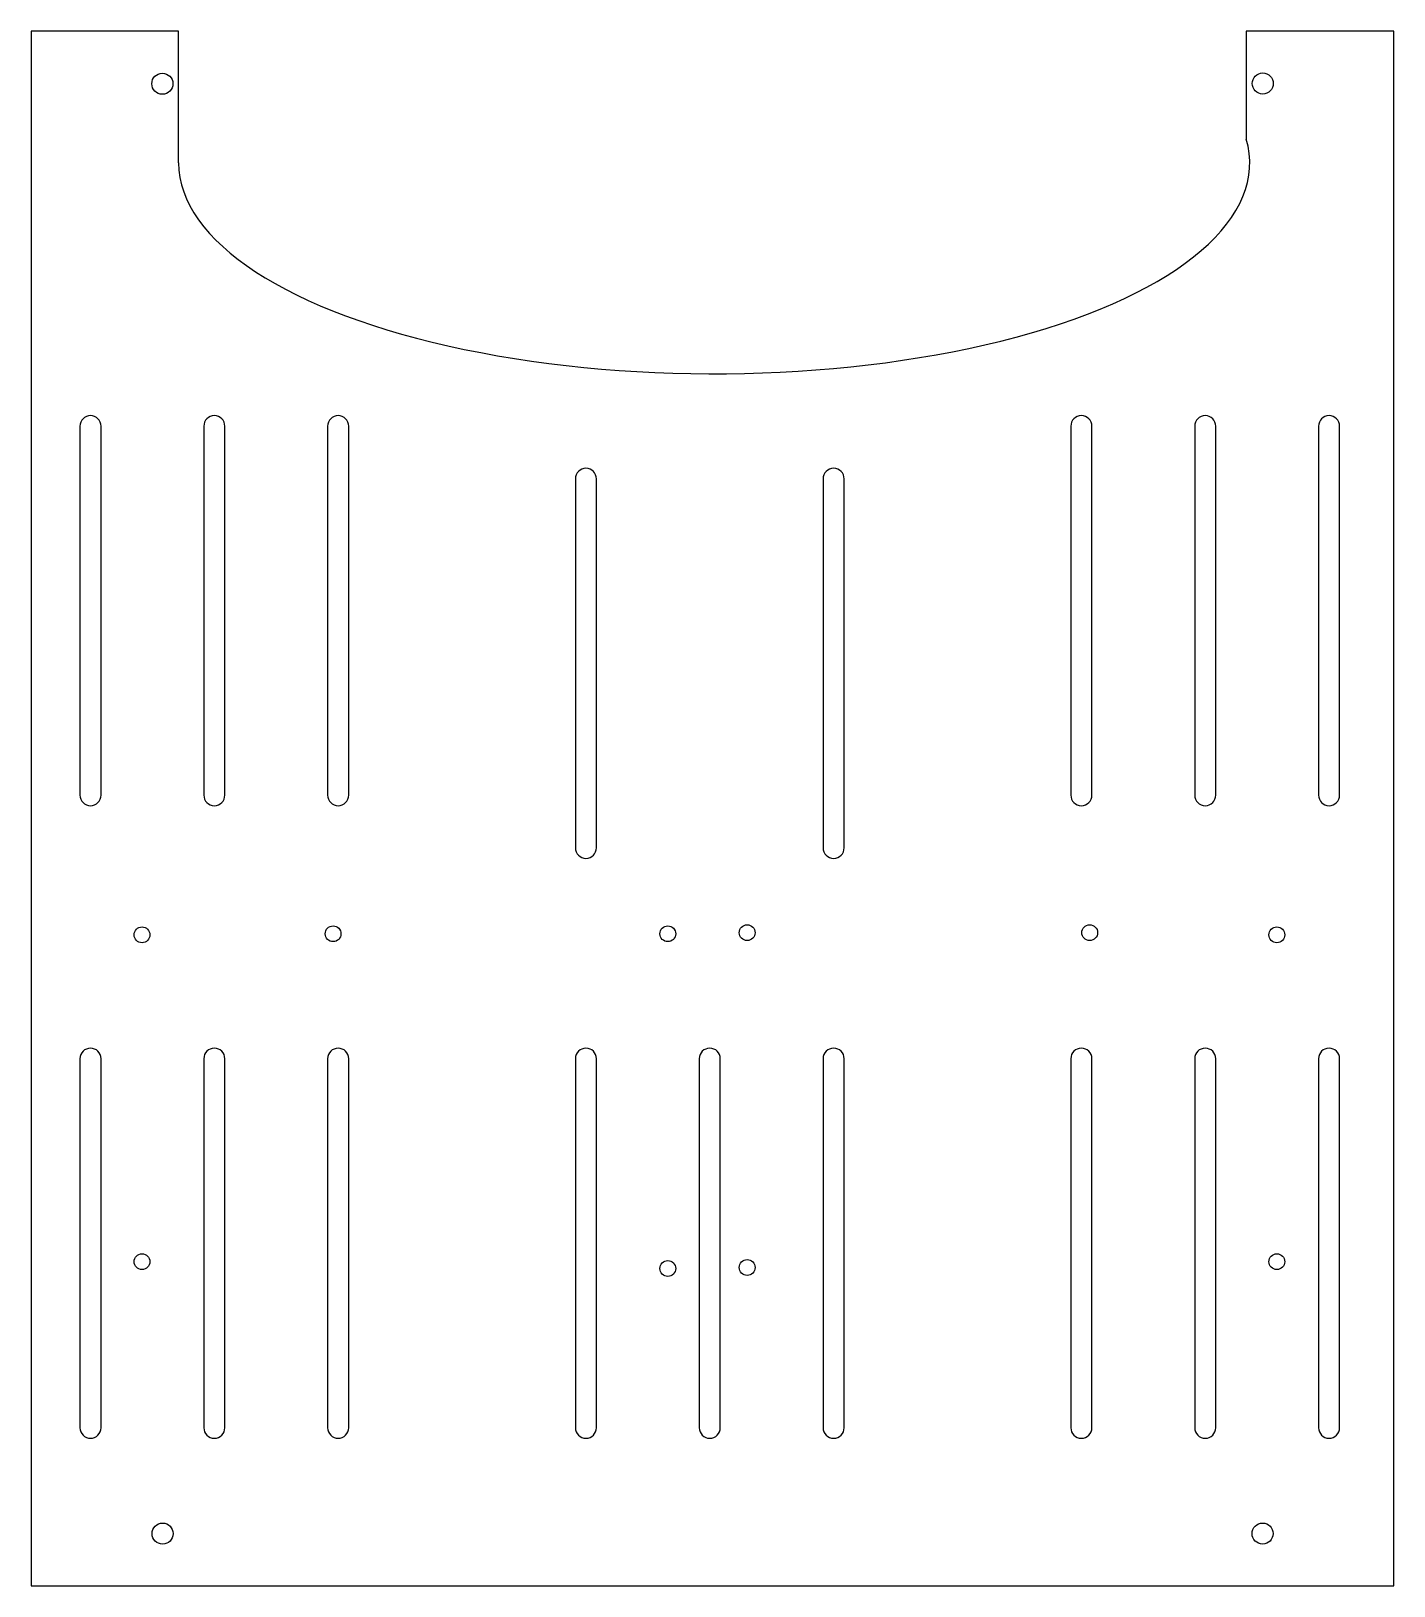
# Model space of a CAD drawing. Header units: millimetres. Extents: x -266 to -8, y 1310 to 1605.
import ezdxf

# ---------------------------------------------------------------- set-up
doc = ezdxf.new("R2010")
doc.units = ezdxf.units.MM
doc.layers.get('0').update_dxf_attribs({"linetype": 'CONTINUOUS'})

msp = doc.modelspace()

# ---------------------------------------------------------------- linework, layer by layer
for p, q in [((-238.27, 1604.94), (-266.27, 1604.94)), ((-266.27, 1604.94), (-266.27, 1310)), ((-238.27, 1579.94), (-238.27, 1604.94)), ((-35.7, 1604.94), (-35.7, 1584.46)), ((-7.7, 1604.94), (-35.7, 1604.94)), ((-7.7, 1310), (-7.7, 1604.94)), ((-266.27, 1310), (-7.7, 1310))]:
    msp.add_line(p, q)
for points in [[(-253, 1460), (-253, 1530, 1), (-257, 1530), (-257, 1460, 1)], [(-229.5, 1460), (-229.5, 1530, 1), (-233.5, 1530), (-233.5, 1460, 1)], [(-206, 1460), (-206, 1530, 1), (-210, 1530), (-210, 1460, 1)], [(-65, 1460), (-65, 1530, 1), (-69, 1530), (-69, 1460, 1)], [(-41.5, 1460), (-41.5, 1530, 1), (-45.5, 1530), (-45.5, 1460, 1)], [(-22, 1530), (-22, 1460, 1), (-18, 1460), (-18, 1530, 1)], [(-159, 1450), (-159, 1520, 1), (-163, 1520), (-163, 1450, 1)], [(-112, 1450), (-112, 1520, 1), (-116, 1520), (-116, 1450, 1)], [(-253, 1340), (-253, 1410, 1), (-257, 1410), (-257, 1340, 1)], [(-229.5, 1340), (-229.5, 1410, 1), (-233.5, 1410), (-233.5, 1340, 1)], [(-210, 1410), (-210, 1340, 1), (-206, 1340), (-206, 1410, 1)], [(-159, 1340), (-159, 1410, 1), (-163, 1410), (-163, 1340, 1)], [(-135.5, 1340), (-135.5, 1410, 1), (-139.5, 1410), (-139.5, 1340, 1)], [(-112, 1340), (-112, 1410, 1), (-116, 1410), (-116, 1340, 1)], [(-65, 1340), (-65, 1410, 1), (-69, 1410), (-69, 1340, 1)], [(-41.5, 1340), (-41.5, 1410, 1), (-45.5, 1410), (-45.5, 1340, 1)], [(-18, 1340), (-18, 1410, 1), (-22, 1410), (-22, 1340, 1)]]:
    msp.add_lwpolyline(points, format="xyb", close=True)
for centre, radius in [((-241.36, 1594.95), 2), ((-32.58, 1594.99), 2), ((-245.22, 1433.5), 1.5), ((-208.97, 1433.71), 1.5), ((-145.47, 1433.71), 1.5), ((-130.41, 1433.91), 1.5), ((-65.41, 1433.91), 1.5), ((-29.91, 1433.5), 1.5), ((-245.22, 1371.5), 1.5), ((-145.47, 1370.21), 1.5), ((-130.41, 1370.41), 1.5), ((-29.91, 1371.5), 1.5), ((-241.32, 1319.92), 2), ((-32.62, 1319.93), 2)]:
    msp.add_circle(centre, radius)
msp.add_ellipse((-136.66, 1579.94), major_axis=(-101.61, 0), ratio=0.393663, start_param=0, end_param=3.255015)

doc.saveas('drawing.dxf')
